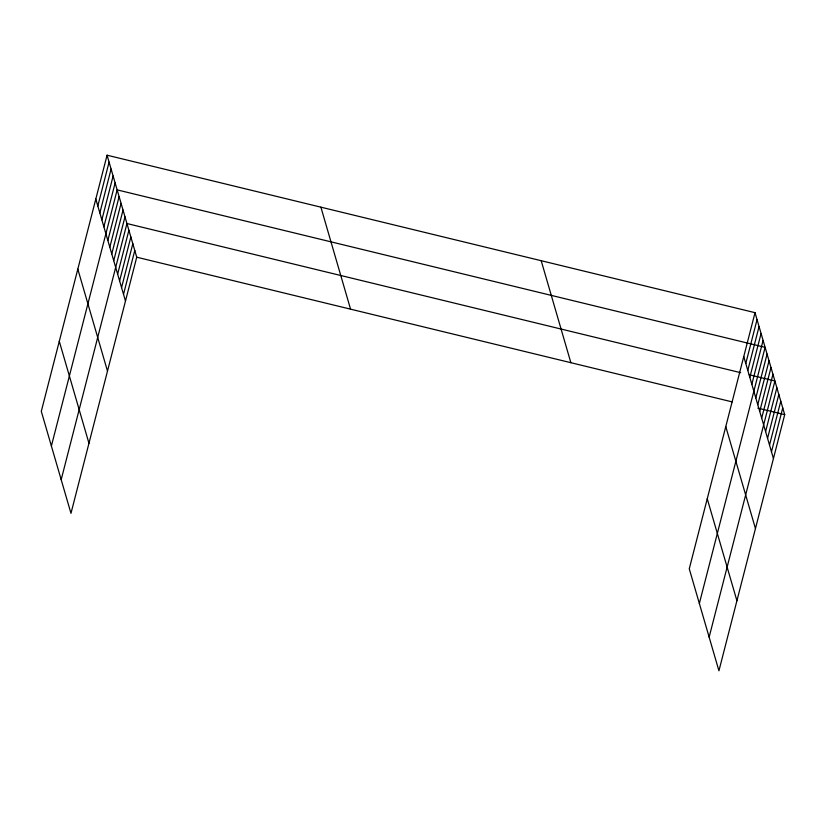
<?xml version="1.0" encoding="UTF-8"?>
<svg xmlns="http://www.w3.org/2000/svg" width="826" height="826" viewBox="0 0 826 826"><rect width="100%" height="100%" fill="white"/><g stroke="black" fill="none" stroke-linecap="round" stroke-linejoin="round"><path stroke-width="1.24" d="M107.07 155.205L41.3 411.338L70.974 513.328L136.734 257.196L107.07 155.205L755.026 312.672L784.7 414.662L718.93 670.795L689.266 568.804L755.026 312.672M97.819 206.004L109.084 162.133M99.843 212.932L111.097 169.072M101.856 219.871L113.121 176.01M103.869 226.809L115.134 182.938M51.388 446.019L117.158 189.877L765.113 347.343L699.354 603.486M107.855 240.48L119.109 196.609M109.806 247.211L121.071 203.341M111.768 253.943L123.033 210.072M113.73 260.665L124.984 216.804M61.186 479.679L126.946 223.536L740.695 372.691M117.643 274.129L128.908 230.268M119.605 280.861L130.859 237M121.556 287.593L132.821 243.732M123.518 294.324L134.783 250.464M745.785 363.471L757.05 319.6M747.798 370.399L759.063 326.538M749.822 377.337L761.076 333.477M751.836 384.276L763.1 340.405M755.811 397.946L767.075 354.075M757.772 404.678L769.037 360.807M759.724 411.4L770.988 367.539M761.686 418.132L772.95 374.271M709.142 637.145L774.912 381.003L749.244 374.767M765.599 431.595L776.863 387.735M767.56 438.327L778.825 394.467M769.522 445.059L780.787 401.199M771.484 451.791L782.738 407.93M136.734 257.196L732.156 401.89M757.814 408.127L784.7 414.662M743.761 356.533L773.435 458.523M725.775 426.577L755.449 528.578M707.252 498.759L736.916 600.75M541.195 260.706L570.869 362.697M320.891 207.161L350.565 309.161M95.806 199.066L125.48 301.056M77.82 269.121L107.494 371.111M59.286 341.293L88.96 443.283"/></g></svg>
